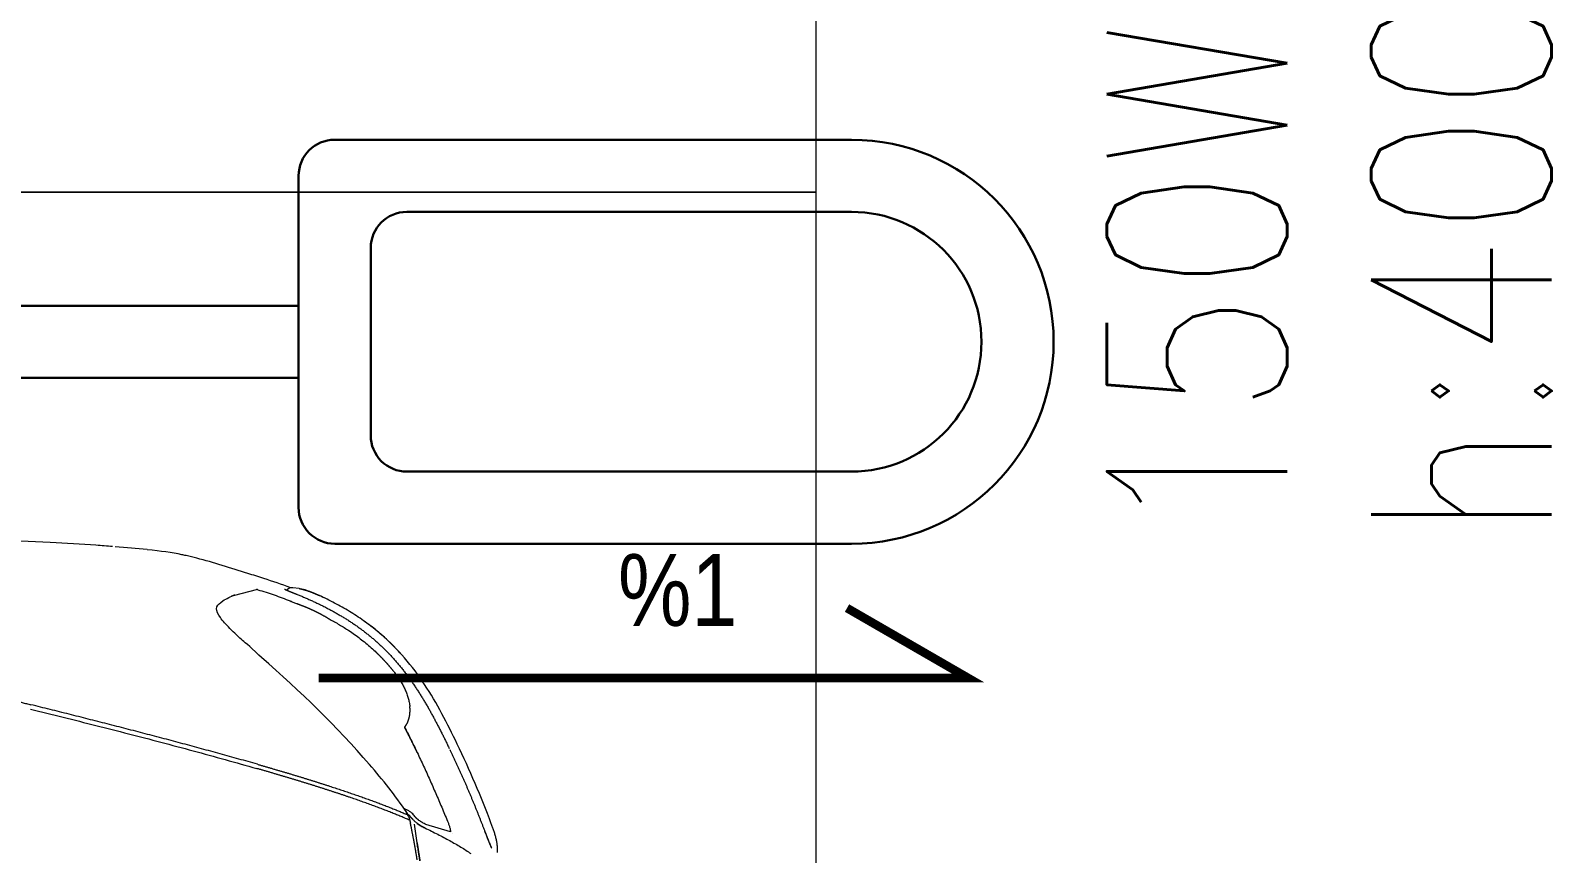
# Model space of a CAD drawing. Extents: x -2012 to 34975, y -1043 to 8321.
# Drawn here: x 31624.9 to 31835.8, y 2025.8 to 2139.9 of the extents above; entities that cross this region are included whole.
import ezdxf
from ezdxf.xclip import XClip

# ---------------------------------------------------------------- set-up
doc = ezdxf.new("R2010")
doc.units = 0
doc.header["$LTSCALE"] = 25
doc.header["$XCLIPFRAME"] = 0
doc.layers.get('0').update_dxf_attribs({"color": 9, "lineweight": 9})
for name, color, linetype, lineweight in [('04', 9, 'Continuous', 9), ('06D', 9, 'Continuous', 9), ('21', 9, 'Continuous', 9), ('E-KABLO', 7, 'Continuous', 30), ('E-SOKAK AYDINLATMA ARMATÜRÜ', 7, 'Continuous', 30), ('E-YAZI', 7, 'Continuous', 30)]:
    doc.layers.add(name, color=color, linetype=linetype, lineweight=lineweight)
doc.styles.add('E-YAZI', font='txttw.shx')
doc.styles.add('MuuM_TEXT-STANDART', font='ARIALN.TTF')

# ---------------------------------------------------------------- blocks, each defined once
blk = doc.blocks.new('p-araba-polo')
at = {"extrusion": (0, 0, -1)}
for p, q in [((0.3189, 0.7484), (0.328, 0.7495)), ((0.3334, 0.7485), (0.3346, 0.7476)), ((0.3344, 0.7478), (0.3365, 0.7464)), ((0.4081, 0.7394), (0.3783, 0.7469)), ((0.4278, 0.7293), (0.4248, 0.7314)), ((0.3712, 0.653), (0.3749, 0.6562)), ((0.3749, 0.6562), (0.3764, 0.6575)), ((0.3875, 0.668), (0.3764, 0.6575)), ((0.172, 0.4427), (0.1727, 0.4429)), ((0.1727, 0.4429), (0.1735, 0.4432)), ((0.1683, 0.4355), (0.17, 0.4382)), ((0.1094, 0.4114), (0.1433, 0.4214)), ((0.1556, 0.3961), (0.1593, 0.4217))]:
    blk.add_line(p, q, dxfattribs=at)
at = {"flags": 128}
for points in [[(0.4171, 0.6952), (0.4181, 0.6962), (0.4193, 0.6975), (0.4207, 0.699)], [(0.427, 0.7064), (0.4277, 0.7072), (0.4282, 0.7081)], [(0.3874, 0.668), (0.3906, 0.6707), (0.3938, 0.6734)]]:
    blk.add_lwpolyline(points, dxfattribs=at)
for points, degree, knots in [([(0.578, 0.8067), (0.5852, 0.8073), (0.6136, 0.8094), (0.6943, 0.8142), (0.7938, 0.8181), (0.9022, 0.8216), (0.9869, 0.8238), (1.0486, 0.8241), (1.0808, 0.8236)], 3, [0, 0, 0, 0, 0.049552, 0.182368, 0.511137, 0.607099, 0.78604, 1, 1, 1, 1]), ([(0.4758, 0.7941), (0.4779, 0.7946), (0.4931, 0.7978), (0.5106, 0.8003), (0.5297, 0.8023)], 3, [0, 0, 0, 0, 0.124213, 1, 1, 1, 1]), ([(0.5894, 0.8074), (0.5894, 0.8074), (0.5894, 0.8074), (0.5894, 0.8074), (0.5894, 0.8074), (0.5894, 0.8074), (0.5894, 0.8074), (0.5894, 0.8074), (0.5894, 0.8074), (0.5894, 0.8074), (0.5894, 0.8074), (0.5894, 0.8074), (0.5894, 0.8074), (0.5894, 0.8074), (0.5894, 0.8074)], 7, [0, 0, 0, 0, 0, 0, 0, 0, 1, 1, 1, 1, 1, 1, 1, 1, 1, 1, 1, 1, 1, 1, 1]), ([(0.3308, 0.7495), (0.3436, 0.7542), (0.3636, 0.7609), (0.3938, 0.7706), (0.4254, 0.7806), (0.4544, 0.789), (0.4711, 0.793), (0.4757, 0.7941)], 3, [0, 0, 0, 0, 0.260213, 0.420209, 0.662967, 0.897224, 1, 1, 1, 1]), ([(0.1774, 0.6572), (0.18, 0.6601), (0.1853, 0.6658), (0.1936, 0.6741), (0.2022, 0.6821), (0.2111, 0.6897), (0.2203, 0.697), (0.2298, 0.7039), (0.2395, 0.7105), (0.2494, 0.7168), (0.2595, 0.7227), (0.2698, 0.7283), (0.2803, 0.7337), (0.2874, 0.737), (0.2909, 0.7387)], 3, [0, 0, 0, 0, 0.083333, 0.166665, 0.249997, 0.333329, 0.416662, 0.499995, 0.583328, 0.666661, 0.749996, 0.83333, 0.916665, 1, 1, 1, 1]), ([(0.2909, 0.7387), (0.2938, 0.74), (0.2996, 0.7426), (0.3085, 0.7459), (0.3146, 0.7476), (0.3178, 0.7481)], 3, [0, 0, 0, 0, 0.333411, 0.666747, 1, 1, 1, 1]), ([(0.3764, 0.7468), (0.3726, 0.7457), (0.3649, 0.7434), (0.3536, 0.7396), (0.3424, 0.7356), (0.3351, 0.7327), (0.3314, 0.7312)], 3, [0, 0, 0, 0, 0.250001, 0.500002, 0.750003, 1, 1, 1, 1]), ([(0.3314, 0.7312), (0.3306, 0.7308), (0.3289, 0.7302), (0.3265, 0.7292), (0.3241, 0.7283), (0.3217, 0.7274), (0.3202, 0.7269), (0.3195, 0.7266)], 3, [0, 0, 0, 0, 0.19886, 0.400952, 0.606006, 0.809658, 1, 1, 1, 1]), ([(0.0999, 0.5329), (0.1137, 0.5611), (0.1417, 0.6167), (0.1884, 0.6724), (0.2204, 0.6972), (0.2284, 0.7028)], 3, [0, 0, 0, 0, 0.436314, 0.862947, 1, 1, 1, 1]), ([(0.2762, 0.7056), (0.2741, 0.7045), (0.2697, 0.7021), (0.2632, 0.6983), (0.2566, 0.6943), (0.2523, 0.6915), (0.2501, 0.6901)], 3, [0, 0, 0, 0, 0.240377, 0.493552, 0.746754, 1, 1, 1, 1]), ([(0.2501, 0.6901), (0.2474, 0.6883), (0.2421, 0.6847), (0.2343, 0.679), (0.2268, 0.6729), (0.2194, 0.6665), (0.2145, 0.662), (0.2121, 0.6598)], 3, [0, 0, 0, 0, 0.200084, 0.400065, 0.600042, 0.800036, 1, 1, 1, 1]), ([(0.17, 0.4382), (0.1858, 0.4614), (0.2457, 0.5368), (0.3175, 0.6057), (0.3712, 0.653)], 3, [0, 0, 0, 0, 0.290843, 1, 1, 1, 1]), ([(0.1875, 0.633), (0.1864, 0.6316), (0.1842, 0.6288), (0.1821, 0.6258), (0.1811, 0.6243)], 3, [0, 0, 0, 0, 0.500031, 1, 1, 1, 1]), ([(0.1811, 0.6243), (0.18, 0.6226), (0.1777, 0.619), (0.1747, 0.6136), (0.172, 0.6079), (0.1698, 0.6023), (0.1679, 0.5965), (0.1664, 0.5907), (0.1659, 0.5869), (0.1656, 0.585)], 3, [0, 0, 0, 0, 0.14287, 0.285738, 0.428603, 0.571464, 0.714319, 0.857165, 1, 1, 1, 1]), ([(0.3769, 0.5048), (0.3854, 0.5073), (0.4025, 0.5121), (0.4283, 0.5193), (0.4542, 0.5264), (0.4802, 0.5334), (0.5063, 0.5403), (0.5325, 0.5472), (0.5587, 0.554), (0.5851, 0.5608), (0.6115, 0.5675), (0.6379, 0.5742), (0.6644, 0.5808), (0.6821, 0.5852), (0.6909, 0.5874)], 3, [0, 0, 0, 0, 0.083342, 0.166682, 0.25, 0.333306, 0.416615, 0.499936, 0.583268, 0.666606, 0.749946, 0.83329, 0.916643, 1, 1, 1, 1]), ([(0.6916, 0.5814), (0.6764, 0.5776), (0.6461, 0.5701), (0.6008, 0.5587), (0.5557, 0.5472), (0.5107, 0.5355), (0.4661, 0.5235), (0.4216, 0.5114), (0.3923, 0.5031), (0.3777, 0.4989)], 3, [0, 0, 0, 0, 0.142912, 0.285805, 0.428682, 0.57154, 0.714362, 0.857157, 1, 1, 1, 1]), ([(0.172, 0.5544), (0.1691, 0.5489), (0.1634, 0.5378), (0.158, 0.5266), (0.1553, 0.521)], 3, [0, 0, 0, 0, 0.499946, 1, 1, 1, 1]), ([(0.1721, 0.5572), (0.1723, 0.557), (0.1726, 0.5565), (0.1725, 0.5554), (0.1722, 0.5547), (0.172, 0.5544)], 3, [0, 0, 0, 0, 0.34173, 0.655167, 1, 1, 1, 1]), ([(0.1553, 0.521), (0.1524, 0.5147), (0.1464, 0.5022), (0.1379, 0.4833), (0.1296, 0.4643), (0.1214, 0.4453), (0.1161, 0.4325), (0.1135, 0.4261)], 3, [0, 0, 0, 0, 0.199959, 0.399928, 0.599921, 0.799944, 1, 1, 1, 1]), ([(0.044, 0.3824), (0.044, 0.3841), (0.0439, 0.3875), (0.0443, 0.3927), (0.0451, 0.3978), (0.0462, 0.4028), (0.0476, 0.4078), (0.0492, 0.4127), (0.0509, 0.4176), (0.0521, 0.4208), (0.0527, 0.4224)], 3, [0, 0, 0, 0, 0.124987, 0.249975, 0.374965, 0.49996, 0.624964, 0.749973, 0.874985, 1, 1, 1, 1]), ([(0.1135, 0.4261), (0.1129, 0.4247), (0.1118, 0.422), (0.1104, 0.4178), (0.1095, 0.414), (0.1094, 0.4122), (0.1094, 0.4114)], 3, [0, 0, 0, 0, 0.270369, 0.539534, 0.807022, 1, 1, 1, 1]), ([(0.1433, 0.4214), (0.145, 0.4222), (0.1483, 0.4238), (0.1515, 0.426), (0.1531, 0.4271)], 3, [0, 0, 0, 0, 0.500778, 1, 1, 1, 1]), ([(0.1553, 0.4228), (0.1545, 0.4221), (0.1529, 0.4209), (0.1502, 0.4193), (0.1476, 0.4179), (0.1458, 0.417), (0.1449, 0.4166)], 3, [0, 0, 0, 0, 0.248986, 0.49846, 0.748736, 1, 1, 1, 1]), ([(0.1531, 0.4271), (0.1539, 0.4278), (0.1555, 0.429), (0.1569, 0.4305), (0.1576, 0.4313)], 3, [0, 0, 0, 0, 0.5173, 1, 1, 1, 1]), ([(0.1619, 0.4288), (0.1608, 0.4277), (0.1586, 0.4255), (0.1564, 0.4237), (0.1553, 0.4228)], 3, [0, 0, 0, 0, 0.500116, 1, 1, 1, 1]), ([(0.1576, 0.4313), (0.1582, 0.4321), (0.1596, 0.4337), (0.1616, 0.4362), (0.1632, 0.4376), (0.1641, 0.4383)], 3, [0, 0, 0, 0, 0.335072, 0.667573, 1, 1, 1, 1]), ([(0.1641, 0.4383), (0.1647, 0.4387), (0.1659, 0.4396), (0.1678, 0.4407), (0.1692, 0.4414), (0.1699, 0.4417)], 3, [0, 0, 0, 0, 0.333542, 0.667239, 1, 1, 1, 1]), ([(0.1658, 0.4273), (0.1656, 0.4266), (0.1653, 0.4252), (0.165, 0.4237), (0.1648, 0.423)], 3, [0, 0, 0, 0, 0.499348, 1, 1, 1, 1]), ([(0.1691, 0.435), (0.1686, 0.4342), (0.1676, 0.4326), (0.1665, 0.43), (0.1661, 0.4282), (0.1658, 0.4273)], 3, [0, 0, 0, 0, 0.333479, 0.665683, 1, 1, 1, 1]), ([(0.1684, 0.4358), (0.1683, 0.4357), (0.1677, 0.4351), (0.1672, 0.4346), (0.1668, 0.4342)], 3, [0, 0, 0, 0, 0.227086, 1, 1, 1, 1]), ([(0.0615, 0.4113), (0.0608, 0.4095), (0.0594, 0.4057), (0.0572, 0.4), (0.0549, 0.3942), (0.0534, 0.3907), (0.0526, 0.3888)], 3, [0, 0, 0, 0, 0.242914, 0.490387, 0.743262, 1, 1, 1, 1]), ([(0.1449, 0.4166), (0.1418, 0.4151), (0.1357, 0.4122), (0.127, 0.4078), (0.1185, 0.4034), (0.1103, 0.399), (0.1024, 0.3945), (0.0949, 0.3901), (0.0878, 0.3856), (0.0833, 0.3826), (0.0811, 0.3811)], 3, [0, 0, 0, 0, 0.125001, 0.250002, 0.375002, 0.500003, 0.625003, 0.750002, 0.875001, 1, 1, 1, 1]), ([(0.1516, 0.371), (0.1519, 0.373), (0.1526, 0.3768), (0.1532, 0.3806), (0.1535, 0.3825)], 3, [0, 0, 0, 0, 0.500002, 1, 1, 1, 1]), ([(0.1535, 0.3825), (0.1538, 0.3848), (0.1545, 0.3893), (0.1553, 0.3939), (0.1556, 0.3961)], 3, [0, 0, 0, 0, 0.499954, 1, 1, 1, 1])]:
    blk.add_open_spline(points, degree=degree, knots=knots)
for points, degree in [([(0.5299, 0.8024), (0.5443, 0.8039), (0.5588, 0.8052), (0.5741, 0.8064)], 3), ([(0.3217, 0.7403), (0.3016, 0.7322), (0.2819, 0.7231), (0.2626, 0.713), (0.244, 0.7016), (0.2263, 0.6886), (0.21, 0.6742), (0.1949, 0.6585)], 7), ([(0.284, 0.7354), (0.2863, 0.7365), (0.2886, 0.7376), (0.2909, 0.7387)], 3), ([(0.3189, 0.7484), (0.3138, 0.7474), (0.3089, 0.7461), (0.3042, 0.7445), (0.2997, 0.7427), (0.2953, 0.7407), (0.2909, 0.7387)], 6), ([(0.291, 0.7387), (0.2909, 0.7387), (0.2909, 0.7387)], 2), ([(0.3392, 0.7476), (0.3378, 0.7469), (0.3359, 0.746), (0.3336, 0.745), (0.3308, 0.7439), (0.3278, 0.7427), (0.3247, 0.7415), (0.3217, 0.7403)], 7), ([(0.3218, 0.7403), (0.3218, 0.7404), (0.3217, 0.7404), (0.3217, 0.7403), (0.3217, 0.7403), (0.3217, 0.7403)], 5), ([(0.3217, 0.7403), (0.3217, 0.7403), (0.3217, 0.7404), (0.3217, 0.7404), (0.3218, 0.7403), (0.3218, 0.7403)], 5), ([(0.328, 0.7495), (0.3299, 0.7499), (0.3326, 0.7491), (0.3334, 0.7485)], 3), ([(0.3342, 0.7479), (0.3342, 0.7479), (0.3342, 0.7479), (0.3343, 0.7479), (0.3343, 0.7479), (0.3343, 0.7479)], 5), ([(0.3342, 0.7479), (0.3342, 0.7479), (0.3343, 0.7479), (0.3343, 0.7479)], 3), ([(0.3392, 0.7476), (0.3389, 0.7475), (0.3386, 0.7474), (0.3383, 0.7472), (0.3379, 0.747), (0.3377, 0.7468)], 5), ([(0.3392, 0.7476), (0.339, 0.7475), (0.3387, 0.7474), (0.3385, 0.7473), (0.3382, 0.7472), (0.338, 0.747)], 5), ([(0.3764, 0.7468), (0.3768, 0.7469), (0.3772, 0.747), (0.3776, 0.747), (0.378, 0.747), (0.3783, 0.7469)], 5), ([(0.4081, 0.7394), (0.4089, 0.7391), (0.4097, 0.7388), (0.4106, 0.7385), (0.4114, 0.7382), (0.4122, 0.7378), (0.4131, 0.7375)], 6), ([(0.4248, 0.7314), (0.4196, 0.7347), (0.4139, 0.7373), (0.4081, 0.7394)], 3), ([(0.3195, 0.7266), (0.3131, 0.7243), (0.3067, 0.7217), (0.3004, 0.7189), (0.2941, 0.7159), (0.288, 0.7127), (0.2819, 0.7091), (0.276, 0.7054)], 7), ([(0.2817, 0.7343), (0.2817, 0.7343), (0.2818, 0.7344), (0.2818, 0.7344)], 3), ([(0.3228, 0.7278), (0.322, 0.7276), (0.3213, 0.7275), (0.3207, 0.7272), (0.3201, 0.7269), (0.3195, 0.7266)], 5), ([(0.3228, 0.7278), (0.322, 0.7276), (0.3213, 0.7275), (0.3207, 0.7272), (0.3201, 0.7269), (0.3195, 0.7266)], 5), ([(0.3291, 0.7303), (0.3291, 0.7303), (0.3292, 0.7304), (0.3293, 0.7304), (0.3293, 0.7304), (0.3294, 0.7304), (0.3294, 0.7304), (0.3295, 0.7304), (0.3296, 0.7305), (0.3296, 0.7305)], 9), ([(0.3296, 0.7305), (0.3296, 0.7305), (0.3295, 0.7304), (0.3294, 0.7304), (0.3294, 0.7304), (0.3293, 0.7304), (0.3293, 0.7304), (0.3292, 0.7304), (0.3291, 0.7303), (0.3291, 0.7303)], 9), ([(0.3291, 0.7303), (0.3291, 0.7303), (0.3291, 0.7303), (0.3291, 0.7303), (0.3291, 0.7303), (0.3291, 0.7303), (0.3291, 0.7303), (0.3291, 0.7303), (0.3291, 0.7303), (0.3291, 0.7303)], 9), ([(0.3317, 0.7313), (0.3315, 0.7313), (0.3314, 0.7312), (0.3314, 0.7312), (0.3314, 0.7312), (0.3314, 0.7312)], 5), ([(0.3317, 0.7313), (0.3315, 0.7313), (0.3314, 0.7312), (0.3314, 0.7312), (0.3314, 0.7312), (0.3314, 0.7312)], 5), ([(0.4334, 0.7204), (0.4334, 0.7239), (0.4311, 0.7269), (0.4278, 0.7293)], 3), ([(0.4282, 0.7081), (0.4316, 0.7131), (0.4335, 0.7174), (0.4334, 0.7204)], 3), ([(0.2765, 0.7057), (0.2764, 0.7057), (0.2762, 0.7056), (0.2761, 0.7056), (0.276, 0.7055), (0.276, 0.7054)], 5), ([(0.2765, 0.7057), (0.2764, 0.7057), (0.2762, 0.7056), (0.2761, 0.7056), (0.276, 0.7055), (0.276, 0.7054)], 5), ([(0.4207, 0.699), (0.423, 0.7016), (0.4252, 0.704), (0.427, 0.7064)], 3), ([(0.3938, 0.6734), (0.3987, 0.6777), (0.4036, 0.682), (0.4082, 0.6864)], 3), ([(0.4082, 0.6864), (0.4113, 0.6894), (0.4143, 0.6923), (0.4171, 0.6952)], 3), ([(0.1949, 0.6585), (0.1794, 0.6422), (0.1652, 0.6246), (0.1526, 0.6059), (0.1412, 0.5866), (0.1306, 0.5668), (0.1206, 0.5469), (0.1109, 0.5267)], 7), ([(0.1875, 0.633), (0.1921, 0.6388), (0.1969, 0.6443), (0.2018, 0.6497), (0.2069, 0.6548), (0.2121, 0.6598)], 5), ([(0.195, 0.6586), (0.1949, 0.6586), (0.1949, 0.6586), (0.1949, 0.6586), (0.1949, 0.6585), (0.1949, 0.6585)], 5), ([(0.3749, 0.6561), (0.3748, 0.6562), (0.3749, 0.6563), (0.375, 0.6562)], 3), ([(0.3749, 0.6561), (0.3748, 0.6562), (0.3749, 0.6563), (0.375, 0.6562)], 3), ([(0.3756, 0.655), (0.3756, 0.655), (0.3756, 0.655), (0.3756, 0.655), (0.3756, 0.655), (0.3756, 0.655)], 5), ([(0.3756, 0.655), (0.3756, 0.655), (0.3756, 0.655), (0.3756, 0.655), (0.3756, 0.655), (0.3756, 0.655)], 5), ([(0.3876, 0.668), (0.3876, 0.668), (0.3875, 0.668), (0.3874, 0.668)], 3), ([(0.3874, 0.668), (0.3875, 0.668), (0.3875, 0.668), (0.3875, 0.668), (0.3876, 0.668), (0.3876, 0.668)], 5), ([(1.0396, 0.6705), (0.9891, 0.6588), (0.9388, 0.647), (0.8888, 0.6352), (0.839, 0.6234), (0.7894, 0.6115), (0.7401, 0.5995), (0.6909, 0.5874)], 7), ([(0.3712, 0.6529), (0.3712, 0.6531), (0.3712, 0.6531), (0.3714, 0.6529)], 3), ([(0.1721, 0.5572), (0.1688, 0.5617), (0.1665, 0.5669), (0.1652, 0.5727), (0.165, 0.5788), (0.1656, 0.585)], 5), ([(0.1553, 0.521), (0.1585, 0.5277), (0.1618, 0.5344), (0.1652, 0.5411), (0.1685, 0.5478), (0.172, 0.5544)], 5), ([(0.172, 0.5544), (0.1723, 0.555), (0.1726, 0.5556), (0.1728, 0.5563), (0.1724, 0.5568), (0.1721, 0.5572)], 5), ([(0.0527, 0.4224), (0.0668, 0.4599), (0.0826, 0.4968), (0.0999, 0.5329)], 3), ([(0.0999, 0.5329), (0.0999, 0.5329), (0.1, 0.5328)], 2), ([(0.1, 0.5328), (0.0999, 0.5329), (0.0999, 0.5329)], 2), ([(0.1101, 0.5251), (0.1025, 0.5092), (0.0951, 0.4931), (0.0879, 0.477), (0.081, 0.4607), (0.0743, 0.4443), (0.0678, 0.4279), (0.0615, 0.4113)], 7), ([(0.1658, 0.4273), (0.1921, 0.4388), (0.2207, 0.4498), (0.2508, 0.4602), (0.2818, 0.4704), (0.3133, 0.4801), (0.3453, 0.4896), (0.3777, 0.4989)], 7), ([(0.3769, 0.5048), (0.3446, 0.4956), (0.3126, 0.4861), (0.2815, 0.4765), (0.2514, 0.4666), (0.2221, 0.4565), (0.1943, 0.4459), (0.1691, 0.435)], 7), ([(0.1724, 0.4428), (0.1726, 0.4429), (0.1728, 0.443), (0.1729, 0.443), (0.1731, 0.4431), (0.1733, 0.4432), (0.1735, 0.4432)], 6), ([(0.1724, 0.4428), (0.1727, 0.443), (0.1731, 0.4431), (0.1735, 0.4432)], 3), ([(0.1731, 0.4427), (0.173, 0.4429), (0.1729, 0.443), (0.1727, 0.4429), (0.1726, 0.4429), (0.1724, 0.4428)], 5), ([(0.1724, 0.4428), (0.1726, 0.4429), (0.1727, 0.4429), (0.1729, 0.443), (0.173, 0.4429), (0.1731, 0.4427)], 5), ([(0.0527, 0.4224), (0.0527, 0.4224), (0.0527, 0.4223)], 2), ([(0.0527, 0.4223), (0.0527, 0.4224), (0.0527, 0.4224)], 2), ([(0.1449, 0.4166), (0.1466, 0.4174), (0.1484, 0.4183), (0.1502, 0.4192), (0.152, 0.4203), (0.1537, 0.4215), (0.1553, 0.4228)], 6), ([(0.1531, 0.4271), (0.1538, 0.4277), (0.1545, 0.4282), (0.1552, 0.4288), (0.1558, 0.4294), (0.1564, 0.43), (0.157, 0.4306), (0.1576, 0.4313)], 7), ([(0.1554, 0.3724), (0.157, 0.3826), (0.1588, 0.3928), (0.1607, 0.403), (0.1627, 0.4132), (0.1648, 0.423)], 5), ([(0.1619, 0.4288), (0.1628, 0.4298), (0.1636, 0.4307), (0.1644, 0.4316), (0.1652, 0.4325), (0.166, 0.4334), (0.1668, 0.4342)], 6), ([(0.1668, 0.4342), (0.1658, 0.4332), (0.1648, 0.4321), (0.1639, 0.431), (0.163, 0.43), (0.1619, 0.4288)], 5), ([(0.1658, 0.4273), (0.1656, 0.4265), (0.1654, 0.4256), (0.1652, 0.4247), (0.165, 0.4239), (0.1648, 0.423)], 5), ([(0.1706, 0.4373), (0.1701, 0.4365), (0.1696, 0.4358), (0.1691, 0.435)], 3), ([(0.1706, 0.4373), (0.1703, 0.4368), (0.17, 0.4364), (0.1697, 0.4359), (0.1693, 0.4355), (0.1691, 0.435)], 5), ([(0.1699, 0.4417), (0.1707, 0.4421), (0.1715, 0.4424), (0.1724, 0.4428)], 3), ([(0.1724, 0.4428), (0.1717, 0.4425), (0.171, 0.4422), (0.1703, 0.4419)], 3), ([(0.0615, 0.4113), (0.0603, 0.4081), (0.0591, 0.4049), (0.0579, 0.4017), (0.0566, 0.3984), (0.0553, 0.3951), (0.0539, 0.3919), (0.0526, 0.3888)], 7), ([(0.0616, 0.4115), (0.0615, 0.4115), (0.0614, 0.4115), (0.0614, 0.4115), (0.0615, 0.4114), (0.0615, 0.4113)], 5), ([(0.0616, 0.4115), (0.0615, 0.4115), (0.0614, 0.4115), (0.0614, 0.4115), (0.0615, 0.4114), (0.0615, 0.4113)], 5), ([(0.1058, 0.4093), (0.1058, 0.4093), (0.1058, 0.4094), (0.1058, 0.4094), (0.1058, 0.4094), (0.1058, 0.4094), (0.1058, 0.4094), (0.1058, 0.4094)], 7), ([(0.1058, 0.4093), (0.1058, 0.4094), (0.1058, 0.4094), (0.1058, 0.4094)], 3), ([(0.053, 0.3896), (0.0528, 0.3896), (0.0527, 0.3894), (0.0526, 0.3892), (0.0526, 0.389), (0.0526, 0.3888)], 5), ([(0.1535, 0.3825), (0.1532, 0.3809), (0.1529, 0.3793), (0.1527, 0.3776), (0.1524, 0.376), (0.1522, 0.3743), (0.1519, 0.3727), (0.1516, 0.371)], 7), ([(0.1556, 0.3961), (0.1553, 0.3942), (0.155, 0.3923), (0.1546, 0.3903), (0.1543, 0.3884), (0.154, 0.3864), (0.1538, 0.3845), (0.1535, 0.3825)], 7)]:
    blk.add_open_spline(points, degree=degree)
blk = doc.blocks.new('SOKAK AYDINLATMA ARMATÜRÜ')
at = {"layer": 'E-SOKAK AYDINLATMA ARMATÜRÜ', "color": 4}
for p, q in [((-28, 81.18), (-28, 152.84)), ((-18, 91.18), (-18, 152.84)), ((18, 152.84), (18, 91.18)), ((28, 152.84), (28, 81.18)), ((-13, 86.18), (13, 86.18)), ((-23, 76.18), (23, 76.18)), ((-5, 0), (-5, 76.18)), ((5, 0), (5, 76.18))]:
    blk.add_line(p, q, dxfattribs=at)
at = {"layer": 'E-SOKAK AYDINLATMA ARMATÜRÜ', "color": 4, "const_width": 15.72}
blk.add_lwpolyline([(0, -7.86, 1), (0, 7.86, 1)], format="xyb", close=True, dxfattribs=at)
at = {"layer": 'E-SOKAK AYDINLATMA ARMATÜRÜ', "color": 4}
blk.add_circle((0, 0), 15.72, dxfattribs=at)
for centre, radius, start, end in [((0, 152.84), 28, 0, 180), ((0, 152.84), 18, 0, 180), ((-13, 91.18), 5, 180, 270), ((13, 91.18), 5, 270, 0), ((-23, 81.18), 5, 180, 270), ((23, 81.18), 5, 270, 0)]:
    blk.add_arc(centre, radius, start, end, dxfattribs=at)

msp = doc.modelspace()

# ---------------------------------------------------------------- linework, layer by layer
at = {"layer": '06D'}
for points in [[(31733.84, 2117.5), (31733.84, 2367.5), (31233.84, 2367.5), (31233.84, 2117.5)], [(31733.84, 1867.5), (31733.84, 2117.5), (31233.84, 2117.5), (31233.84, 1867.5)]]:
    msp.add_lwpolyline(points, close=True, dxfattribs=at)
at = {"layer": '21', "const_width": 1.2}
msp.add_lwpolyline([(31664.88, 2050.15), (31754.88, 2050.15), (31738.12, 2059.83)], dxfattribs=at)

# ---------------------------------------------------------------- block references
at = {"layer": '04'}
ref = msp.add_blockref('p-araba-polo', (31694.08, 1987.69), dxfattribs=dict(at, xscale=-100, yscale=100, zscale=100))
XClip(ref).set_block_clipping_path([(-0.0924763951, -0.9835002962), (4.0650970395, 0.9845199444)])
at = {"layer": 'E-KABLO', "color": 6, "rotation": 270}
msp.add_blockref('SOKAK AYDINLATMA ARMATÜRÜ', (31585.92, 2096.75), dxfattribs=at)

# ---------------------------------------------------------------- texts
at = {"layer": '21', "insert": (31722.93, 2067.33), "char_height": 10, "width": 119.8316, "attachment_point": 3, "style": 'MuuM_TEXT-STANDART'}
msp.add_mtext('%1', dxfattribs=at)
at = {"layer": 'E-YAZI', "color": 3, "style": 'E-YAZI', "width": 0.8}
for s, p in [('h:400cm', (31835.79, 2069.35)), ('150W', (31799.15, 2069.35))]:
    msp.add_text(s, height=25, rotation=90, dxfattribs=at).set_placement(p)

doc.saveas('drawing.dxf')
